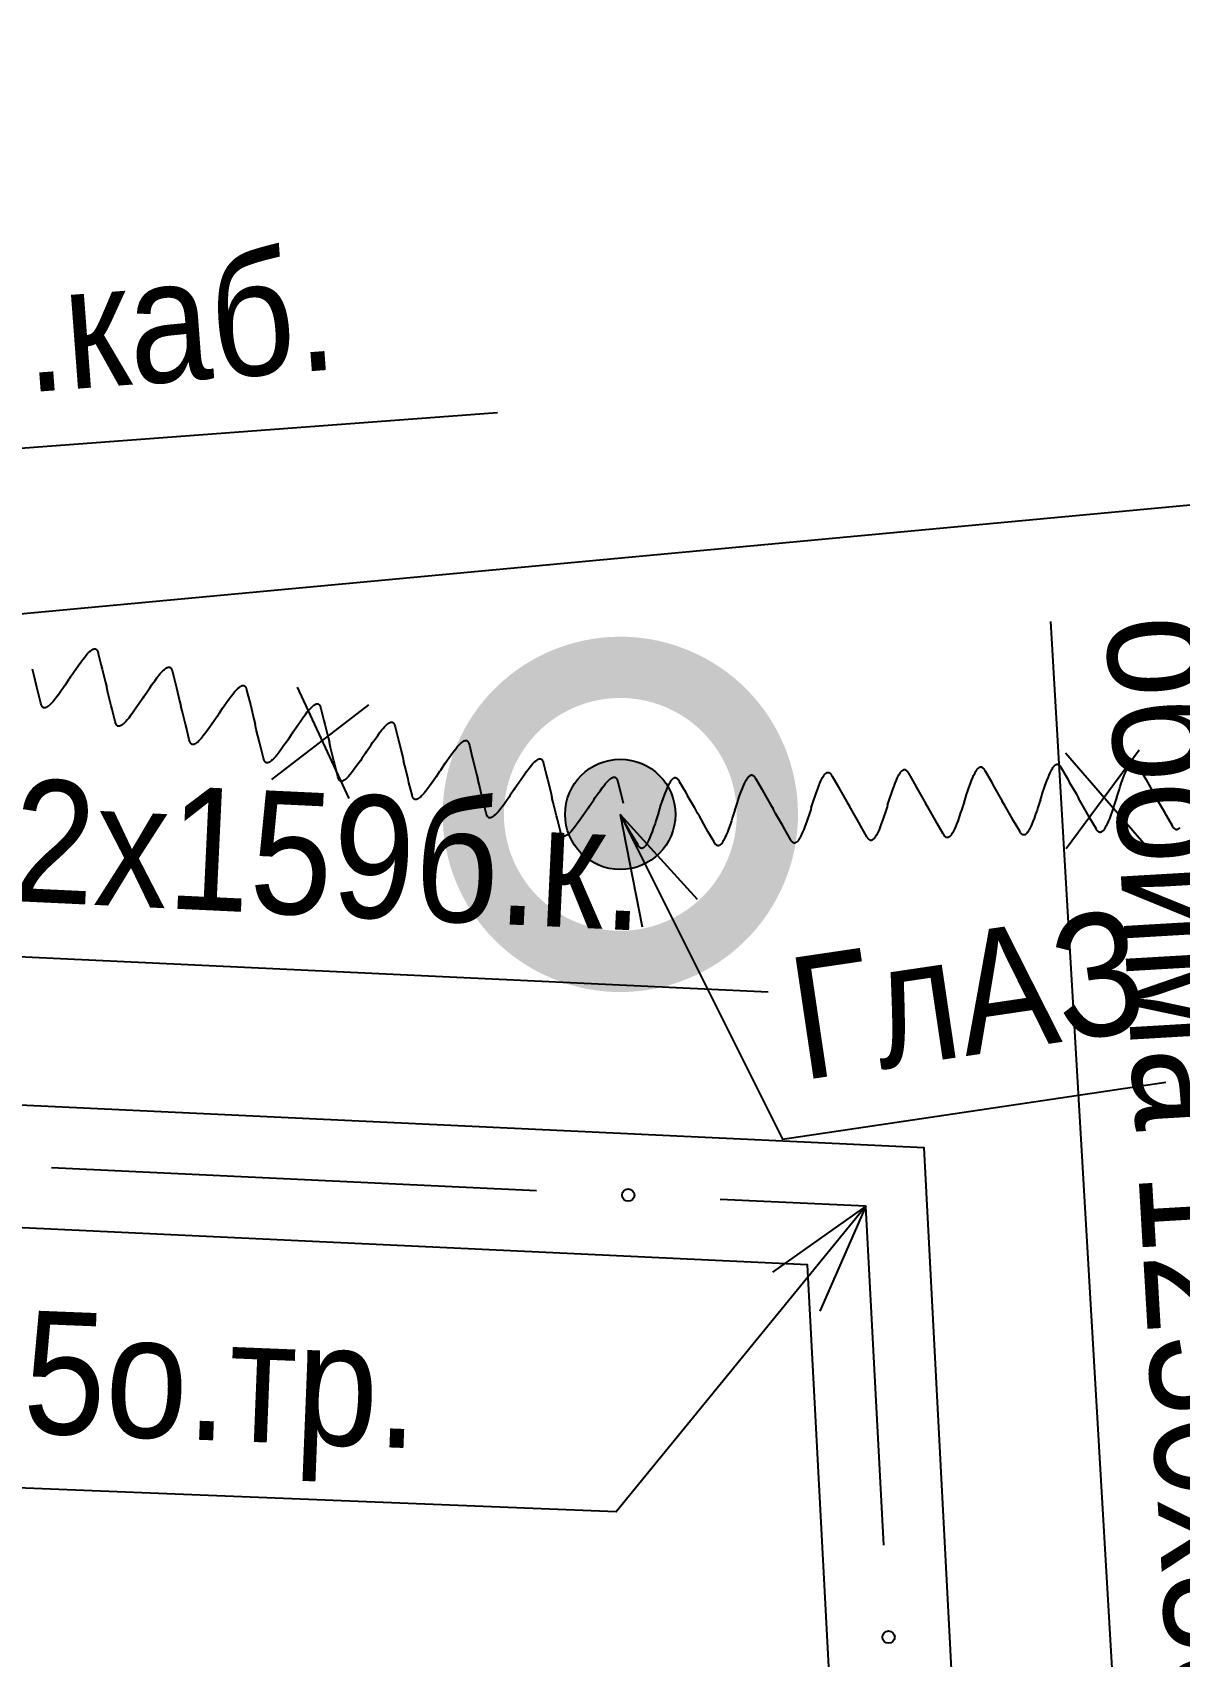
# Model space of a CAD drawing. Header units: metres. Extents: x -3947 to -3704, y 4976 to 6609.
# Drawn here: x -3869.92 to -3860.56, y 5861.76 to 5875.01 of the extents above; entities that cross this region are included whole.
import ezdxf
from ezdxf.enums import TextEntityAlignment as Align

# ---------------------------------------------------------------- set-up
doc = ezdxf.new("R2010")
doc.units = ezdxf.units.M
doc.header["$MEASUREMENT"] = 0
for name, color, linetype, lineweight in [('Кабель защиты', 7, 'Continuous', 25), ('Кабель электрический', 7, 'Continuous', 25), ('Теплосеть', 7, 'Continuous', 25)]:
    doc.layers.add(name, color=color, linetype=linetype, lineweight=lineweight)
doc.styles.add('Style-RUSSIAN_1251', font='RUSSIAN_1251.shx')

msp = doc.modelspace()

# ---------------------------------------------------------------- hatches: boundary and pattern name
at = {"layer": 'Кабель защиты', "linetype": 'Continuous'}
h = msp.add_hatch(color=256, dxfattribs=at)
edge = h.paths.add_edge_path()
edge.add_arc((-3865.123, 5868.632), 1.45, 337.5928, 697.5928)
edge = h.paths.add_edge_path(flags=16)
edge.add_arc((-3865.123, 5868.632), 0.95, 337.5928, 697.5928)
h = msp.add_hatch(color=256, dxfattribs=at)
edge = h.paths.add_edge_path()
edge.add_arc((-3865.123, 5868.632), 0.45, 0, 360)

# ---------------------------------------------------------------- linework, layer by layer
for p, q in [((-3867.761, 5869.669), (-3867.338, 5868.762)), ((-3867.178, 5869.527), (-3867.97, 5868.916)), ((-3861.488, 5869.134), (-3860.833, 5868.377)), ((-3860.889, 5869.157), (-3861.483, 5868.352)), ((-3865.123, 5868.632), (-3864.945, 5867.715)), ((-3865.123, 5868.632), (-3864.497, 5867.939))]:
    msp.add_line(p, q, dxfattribs=at)
at = {"layer": 'Кабель защиты', "linetype": 'Continuous', "flags": 128}
for points in [[(-3869.618, 5869.742), (-3869.61, 5869.755), (-3869.581, 5869.797), (-3869.568, 5869.816), (-3869.549, 5869.844), (-3869.526, 5869.875), (-3869.511, 5869.896), (-3869.495, 5869.916), (-3869.483, 5869.931), (-3869.471, 5869.945), (-3869.463, 5869.953), (-3869.455, 5869.96), (-3869.449, 5869.966), (-3869.446, 5869.968), (-3869.443, 5869.97), (-3869.438, 5869.974), (-3869.434, 5869.976), (-3869.431, 5869.978), (-3869.428, 5869.98), (-3869.425, 5869.981), (-3869.421, 5869.982), (-3869.419, 5869.983), (-3869.417, 5869.983), (-3869.416, 5869.983), (-3869.414, 5869.983), (-3869.413, 5869.983), (-3869.411, 5869.983), (-3869.409, 5869.983), (-3869.407, 5869.982), (-3869.406, 5869.982), (-3869.405, 5869.981), (-3869.404, 5869.981), (-3869.403, 5869.98), (-3869.402, 5869.98), (-3869.401, 5869.979), (-3869.4, 5869.978), (-3869.398, 5869.976), (-3869.397, 5869.975), (-3869.396, 5869.974), (-3869.395, 5869.973), (-3869.394, 5869.972), (-3869.394, 5869.97), (-3869.393, 5869.969), (-3869.391, 5869.966), (-3869.39, 5869.964), (-3869.389, 5869.961), (-3869.388, 5869.956), (-3869.386, 5869.952), (-3869.384, 5869.944), (-3869.36, 5869.848), (-3869.352, 5869.816), (-3869.326, 5869.709), (-3869.315, 5869.667)], [(-3869.012, 5869.593), (-3869.004, 5869.605), (-3868.975, 5869.648), (-3868.962, 5869.666), (-3868.943, 5869.695), (-3868.921, 5869.726), (-3868.905, 5869.747), (-3868.889, 5869.767), (-3868.878, 5869.781), (-3868.865, 5869.795), (-3868.857, 5869.804), (-3868.85, 5869.81), (-3868.843, 5869.816), (-3868.84, 5869.818), (-3868.837, 5869.821), (-3868.832, 5869.825), (-3868.828, 5869.827), (-3868.825, 5869.828), (-3868.822, 5869.83), (-3868.819, 5869.831), (-3868.816, 5869.832), (-3868.813, 5869.833), (-3868.812, 5869.833), (-3868.81, 5869.834), (-3868.808, 5869.834), (-3868.807, 5869.834), (-3868.805, 5869.833), (-3868.803, 5869.833), (-3868.801, 5869.833), (-3868.8, 5869.832), (-3868.799, 5869.832), (-3868.798, 5869.831), (-3868.797, 5869.831), (-3868.796, 5869.83), (-3868.795, 5869.829), (-3868.794, 5869.828), (-3868.792, 5869.827), (-3868.791, 5869.826), (-3868.79, 5869.825), (-3868.79, 5869.823), (-3868.789, 5869.822), (-3868.788, 5869.821), (-3868.787, 5869.819), (-3868.786, 5869.816), (-3868.785, 5869.814), (-3868.783, 5869.811), (-3868.782, 5869.807), (-3868.781, 5869.803), (-3868.779, 5869.795), (-3868.754, 5869.698), (-3868.746, 5869.666), (-3868.72, 5869.56), (-3868.71, 5869.518)], [(-3869.618, 5869.742), (-3869.627, 5869.73), (-3869.655, 5869.687), (-3869.668, 5869.668), (-3869.688, 5869.64), (-3869.71, 5869.609), (-3869.726, 5869.588), (-3869.741, 5869.568), (-3869.753, 5869.554), (-3869.766, 5869.54), (-3869.774, 5869.531), (-3869.781, 5869.524), (-3869.788, 5869.519), (-3869.791, 5869.516), (-3869.794, 5869.514), (-3869.799, 5869.51), (-3869.803, 5869.508), (-3869.805, 5869.506), (-3869.808, 5869.505), (-3869.811, 5869.504), (-3869.815, 5869.502), (-3869.818, 5869.502), (-3869.819, 5869.501), (-3869.821, 5869.501), (-3869.822, 5869.501), (-3869.824, 5869.501), (-3869.826, 5869.501), (-3869.828, 5869.502), (-3869.83, 5869.502), (-3869.83, 5869.502), (-3869.831, 5869.503), (-3869.832, 5869.503), (-3869.833, 5869.504), (-3869.835, 5869.505), (-3869.836, 5869.505), (-3869.837, 5869.507), (-3869.839, 5869.508), (-3869.84, 5869.509), (-3869.84, 5869.51), (-3869.841, 5869.511), (-3869.842, 5869.513), (-3869.843, 5869.514), (-3869.844, 5869.515), (-3869.845, 5869.518), (-3869.846, 5869.52), (-3869.848, 5869.524), (-3869.849, 5869.528), (-3869.85, 5869.532), (-3869.852, 5869.54), (-3869.877, 5869.637), (-3869.885, 5869.669), (-3869.911, 5869.775), (-3869.921, 5869.817)], [(-3869.012, 5869.593), (-3869.021, 5869.58), (-3869.05, 5869.538), (-3869.063, 5869.519), (-3869.082, 5869.49), (-3869.104, 5869.459), (-3869.12, 5869.438), (-3869.136, 5869.418), (-3869.147, 5869.404), (-3869.16, 5869.39), (-3869.168, 5869.382), (-3869.175, 5869.375), (-3869.182, 5869.369), (-3869.185, 5869.367), (-3869.188, 5869.364), (-3869.193, 5869.361), (-3869.197, 5869.358), (-3869.2, 5869.357), (-3869.203, 5869.355), (-3869.206, 5869.354), (-3869.209, 5869.353), (-3869.212, 5869.352), (-3869.213, 5869.352), (-3869.215, 5869.352), (-3869.217, 5869.352), (-3869.218, 5869.352), (-3869.22, 5869.352), (-3869.222, 5869.352), (-3869.224, 5869.353), (-3869.225, 5869.353), (-3869.226, 5869.353), (-3869.227, 5869.354), (-3869.228, 5869.354), (-3869.229, 5869.355), (-3869.23, 5869.356), (-3869.231, 5869.357), (-3869.233, 5869.358), (-3869.234, 5869.36), (-3869.235, 5869.361), (-3869.235, 5869.362), (-3869.236, 5869.363), (-3869.237, 5869.365), (-3869.238, 5869.366), (-3869.239, 5869.369), (-3869.24, 5869.371), (-3869.242, 5869.374), (-3869.243, 5869.378), (-3869.244, 5869.383), (-3869.246, 5869.39), (-3869.271, 5869.487), (-3869.279, 5869.519), (-3869.305, 5869.626), (-3869.315, 5869.667)], [(-3868.407, 5869.443), (-3868.398, 5869.456), (-3868.37, 5869.498), (-3868.357, 5869.517), (-3868.337, 5869.545), (-3868.315, 5869.576), (-3868.299, 5869.597), (-3868.284, 5869.617), (-3868.272, 5869.631), (-3868.259, 5869.646), (-3868.251, 5869.654), (-3868.244, 5869.661), (-3868.237, 5869.666), (-3868.234, 5869.669), (-3868.231, 5869.671), (-3868.226, 5869.675), (-3868.222, 5869.677), (-3868.22, 5869.679), (-3868.217, 5869.68), (-3868.214, 5869.682), (-3868.21, 5869.683), (-3868.207, 5869.683), (-3868.206, 5869.684), (-3868.204, 5869.684), (-3868.203, 5869.684), (-3868.201, 5869.684), (-3868.199, 5869.684), (-3868.197, 5869.684), (-3868.195, 5869.683), (-3868.195, 5869.683), (-3868.193, 5869.682), (-3868.193, 5869.682), (-3868.192, 5869.681), (-3868.19, 5869.681), (-3868.189, 5869.68), (-3868.188, 5869.679), (-3868.186, 5869.677), (-3868.185, 5869.676), (-3868.185, 5869.675), (-3868.184, 5869.674), (-3868.183, 5869.672), (-3868.182, 5869.671), (-3868.181, 5869.67), (-3868.18, 5869.667), (-3868.179, 5869.665), (-3868.177, 5869.661), (-3868.176, 5869.657), (-3868.175, 5869.653), (-3868.173, 5869.645), (-3868.148, 5869.549), (-3868.14, 5869.517), (-3868.114, 5869.41), (-3868.104, 5869.368)], [(-3868.407, 5869.443), (-3868.415, 5869.43), (-3868.444, 5869.388), (-3868.457, 5869.369), (-3868.476, 5869.341), (-3868.499, 5869.31), (-3868.514, 5869.289), (-3868.53, 5869.269), (-3868.542, 5869.255), (-3868.554, 5869.24), (-3868.562, 5869.232), (-3868.57, 5869.225), (-3868.576, 5869.219), (-3868.579, 5869.217), (-3868.582, 5869.215), (-3868.587, 5869.211), (-3868.591, 5869.209), (-3868.594, 5869.207), (-3868.597, 5869.206), (-3868.6, 5869.204), (-3868.604, 5869.203), (-3868.606, 5869.203), (-3868.608, 5869.202), (-3868.609, 5869.202), (-3868.611, 5869.202), (-3868.612, 5869.202), (-3868.614, 5869.202), (-3868.616, 5869.202), (-3868.618, 5869.203), (-3868.619, 5869.203), (-3868.62, 5869.204), (-3868.621, 5869.204), (-3868.622, 5869.205), (-3868.623, 5869.205), (-3868.624, 5869.206), (-3868.625, 5869.207), (-3868.627, 5869.209), (-3868.628, 5869.21), (-3868.629, 5869.211), (-3868.63, 5869.212), (-3868.631, 5869.214), (-3868.631, 5869.215), (-3868.632, 5869.216), (-3868.634, 5869.219), (-3868.635, 5869.221), (-3868.636, 5869.224), (-3868.637, 5869.229), (-3868.639, 5869.233), (-3868.641, 5869.241), (-3868.665, 5869.337), (-3868.673, 5869.369), (-3868.699, 5869.476), (-3868.71, 5869.518)], [(-3867.801, 5869.293), (-3867.792, 5869.306), (-3867.764, 5869.348), (-3867.751, 5869.367), (-3867.731, 5869.396), (-3867.709, 5869.427), (-3867.693, 5869.448), (-3867.678, 5869.468), (-3867.666, 5869.482), (-3867.653, 5869.496), (-3867.645, 5869.504), (-3867.638, 5869.511), (-3867.631, 5869.517), (-3867.629, 5869.519), (-3867.626, 5869.522), (-3867.62, 5869.525), (-3867.617, 5869.528), (-3867.614, 5869.529), (-3867.611, 5869.531), (-3867.608, 5869.532), (-3867.604, 5869.533), (-3867.602, 5869.534), (-3867.6, 5869.534), (-3867.598, 5869.534), (-3867.597, 5869.534), (-3867.595, 5869.534), (-3867.593, 5869.534), (-3867.591, 5869.534), (-3867.59, 5869.533), (-3867.589, 5869.533), (-3867.588, 5869.533), (-3867.587, 5869.532), (-3867.586, 5869.532), (-3867.585, 5869.531), (-3867.583, 5869.53), (-3867.582, 5869.529), (-3867.581, 5869.527), (-3867.58, 5869.526), (-3867.579, 5869.525), (-3867.578, 5869.524), (-3867.577, 5869.523), (-3867.576, 5869.521), (-3867.575, 5869.52), (-3867.574, 5869.517), (-3867.573, 5869.515), (-3867.572, 5869.512), (-3867.57, 5869.508), (-3867.569, 5869.503), (-3867.567, 5869.495), (-3867.542, 5869.399), (-3867.535, 5869.367), (-3867.508, 5869.26), (-3867.498, 5869.219)], [(-3867.801, 5869.293), (-3867.809, 5869.281), (-3867.838, 5869.238), (-3867.851, 5869.219), (-3867.871, 5869.191), (-3867.893, 5869.16), (-3867.908, 5869.139), (-3867.924, 5869.119), (-3867.936, 5869.105), (-3867.949, 5869.091), (-3867.957, 5869.082), (-3867.964, 5869.076), (-3867.97, 5869.07), (-3867.973, 5869.068), (-3867.976, 5869.065), (-3867.982, 5869.061), (-3867.985, 5869.059), (-3867.988, 5869.058), (-3867.991, 5869.056), (-3867.994, 5869.055), (-3867.998, 5869.054), (-3868, 5869.053), (-3868.002, 5869.053), (-3868.003, 5869.052), (-3868.005, 5869.052), (-3868.006, 5869.052), (-3868.009, 5869.053), (-3868.01, 5869.053), (-3868.012, 5869.053), (-3868.013, 5869.054), (-3868.014, 5869.054), (-3868.015, 5869.055), (-3868.016, 5869.055), (-3868.017, 5869.056), (-3868.018, 5869.057), (-3868.02, 5869.058), (-3868.021, 5869.059), (-3868.022, 5869.06), (-3868.023, 5869.061), (-3868.024, 5869.063), (-3868.025, 5869.064), (-3868.026, 5869.065), (-3868.026, 5869.067), (-3868.028, 5869.07), (-3868.029, 5869.072), (-3868.03, 5869.075), (-3868.032, 5869.079), (-3868.033, 5869.083), (-3868.035, 5869.091), (-3868.059, 5869.188), (-3868.067, 5869.22), (-3868.094, 5869.326), (-3868.104, 5869.368)], [(-3867.195, 5869.144), (-3867.187, 5869.156), (-3867.158, 5869.199), (-3867.145, 5869.218), (-3867.125, 5869.246), (-3867.103, 5869.277), (-3867.088, 5869.298), (-3867.072, 5869.318), (-3867.06, 5869.332), (-3867.047, 5869.346), (-3867.039, 5869.355), (-3867.032, 5869.362), (-3867.026, 5869.367), (-3867.023, 5869.37), (-3867.02, 5869.372), (-3867.014, 5869.376), (-3867.011, 5869.378), (-3867.008, 5869.38), (-3867.005, 5869.381), (-3867.002, 5869.382), (-3866.998, 5869.384), (-3866.996, 5869.384), (-3866.994, 5869.385), (-3866.993, 5869.385), (-3866.991, 5869.385), (-3866.99, 5869.385), (-3866.987, 5869.385), (-3866.986, 5869.384), (-3866.984, 5869.384), (-3866.983, 5869.384), (-3866.982, 5869.383), (-3866.981, 5869.383), (-3866.98, 5869.382), (-3866.979, 5869.381), (-3866.978, 5869.38), (-3866.976, 5869.379), (-3866.975, 5869.378), (-3866.974, 5869.377), (-3866.973, 5869.376), (-3866.972, 5869.375), (-3866.971, 5869.373), (-3866.97, 5869.372), (-3866.97, 5869.371), (-3866.968, 5869.368), (-3866.967, 5869.366), (-3866.966, 5869.362), (-3866.964, 5869.358), (-3866.963, 5869.354), (-3866.961, 5869.346), (-3866.937, 5869.249), (-3866.929, 5869.217), (-3866.902, 5869.111), (-3866.892, 5869.069)], [(-3867.195, 5869.144), (-3867.204, 5869.131), (-3867.232, 5869.089), (-3867.245, 5869.07), (-3867.265, 5869.042), (-3867.287, 5869.011), (-3867.303, 5868.99), (-3867.318, 5868.97), (-3867.33, 5868.955), (-3867.343, 5868.941), (-3867.351, 5868.933), (-3867.358, 5868.926), (-3867.365, 5868.92), (-3867.367, 5868.918), (-3867.37, 5868.916), (-3867.376, 5868.912), (-3867.379, 5868.91), (-3867.382, 5868.908), (-3867.385, 5868.906), (-3867.388, 5868.905), (-3867.392, 5868.904), (-3867.394, 5868.903), (-3867.396, 5868.903), (-3867.398, 5868.903), (-3867.399, 5868.903), (-3867.401, 5868.903), (-3867.403, 5868.903), (-3867.405, 5868.903), (-3867.406, 5868.904), (-3867.407, 5868.904), (-3867.408, 5868.904), (-3867.409, 5868.905), (-3867.41, 5868.906), (-3867.411, 5868.906), (-3867.413, 5868.907), (-3867.414, 5868.908), (-3867.415, 5868.91), (-3867.416, 5868.911), (-3867.417, 5868.912), (-3867.418, 5868.913), (-3867.419, 5868.914), (-3867.42, 5868.916), (-3867.421, 5868.917), (-3867.422, 5868.92), (-3867.423, 5868.922), (-3867.424, 5868.925), (-3867.426, 5868.93), (-3867.427, 5868.934), (-3867.429, 5868.942), (-3867.454, 5869.038), (-3867.461, 5869.07), (-3867.488, 5869.177), (-3867.498, 5869.219)], [(-3866.589, 5868.994), (-3866.581, 5869.007), (-3866.552, 5869.049), (-3866.539, 5869.068), (-3866.52, 5869.096), (-3866.497, 5869.127), (-3866.482, 5869.148), (-3866.466, 5869.168), (-3866.454, 5869.183), (-3866.442, 5869.197), (-3866.434, 5869.205), (-3866.426, 5869.212), (-3866.42, 5869.218), (-3866.417, 5869.22), (-3866.414, 5869.222), (-3866.409, 5869.226), (-3866.405, 5869.228), (-3866.402, 5869.23), (-3866.399, 5869.232), (-3866.396, 5869.233), (-3866.392, 5869.234), (-3866.39, 5869.235), (-3866.388, 5869.235), (-3866.387, 5869.235), (-3866.385, 5869.235), (-3866.384, 5869.235), (-3866.382, 5869.235), (-3866.38, 5869.235), (-3866.378, 5869.234), (-3866.377, 5869.234), (-3866.376, 5869.234), (-3866.375, 5869.233), (-3866.374, 5869.232), (-3866.373, 5869.232), (-3866.372, 5869.231), (-3866.371, 5869.23), (-3866.369, 5869.228), (-3866.368, 5869.227), (-3866.367, 5869.226), (-3866.366, 5869.225), (-3866.365, 5869.224), (-3866.365, 5869.222), (-3866.364, 5869.221), (-3866.362, 5869.218), (-3866.361, 5869.216), (-3866.36, 5869.213), (-3866.359, 5869.208), (-3866.357, 5869.204), (-3866.355, 5869.196), (-3866.331, 5869.1), (-3866.323, 5869.068), (-3866.297, 5868.961), (-3866.286, 5868.919)], [(-3866.589, 5868.994), (-3866.598, 5868.982), (-3866.626, 5868.939), (-3866.639, 5868.92), (-3866.659, 5868.892), (-3866.681, 5868.861), (-3866.697, 5868.84), (-3866.712, 5868.82), (-3866.724, 5868.806), (-3866.737, 5868.792), (-3866.745, 5868.783), (-3866.752, 5868.776), (-3866.759, 5868.771), (-3866.762, 5868.768), (-3866.765, 5868.766), (-3866.77, 5868.762), (-3866.774, 5868.76), (-3866.776, 5868.758), (-3866.779, 5868.757), (-3866.782, 5868.756), (-3866.786, 5868.754), (-3866.789, 5868.754), (-3866.79, 5868.753), (-3866.792, 5868.753), (-3866.793, 5868.753), (-3866.795, 5868.753), (-3866.797, 5868.753), (-3866.799, 5868.754), (-3866.801, 5868.754), (-3866.801, 5868.754), (-3866.802, 5868.755), (-3866.803, 5868.755), (-3866.804, 5868.756), (-3866.805, 5868.757), (-3866.807, 5868.758), (-3866.808, 5868.759), (-3866.81, 5868.76), (-3866.811, 5868.761), (-3866.811, 5868.762), (-3866.812, 5868.763), (-3866.813, 5868.765), (-3866.814, 5868.766), (-3866.815, 5868.767), (-3866.816, 5868.77), (-3866.817, 5868.772), (-3866.818, 5868.776), (-3866.82, 5868.78), (-3866.821, 5868.784), (-3866.823, 5868.792), (-3866.848, 5868.889), (-3866.856, 5868.921), (-3866.882, 5869.027), (-3866.892, 5869.069)], [(-3865.983, 5868.845), (-3865.975, 5868.857), (-3865.946, 5868.9), (-3865.933, 5868.919), (-3865.914, 5868.947), (-3865.892, 5868.978), (-3865.876, 5868.999), (-3865.86, 5869.019), (-3865.848, 5869.033), (-3865.836, 5869.047), (-3865.828, 5869.056), (-3865.821, 5869.062), (-3865.814, 5869.068), (-3865.811, 5869.07), (-3865.808, 5869.073), (-3865.803, 5869.077), (-3865.799, 5869.079), (-3865.796, 5869.08), (-3865.793, 5869.082), (-3865.79, 5869.083), (-3865.787, 5869.084), (-3865.784, 5869.085), (-3865.783, 5869.085), (-3865.781, 5869.086), (-3865.779, 5869.086), (-3865.778, 5869.086), (-3865.776, 5869.085), (-3865.774, 5869.085), (-3865.772, 5869.085), (-3865.771, 5869.084), (-3865.77, 5869.084), (-3865.769, 5869.083), (-3865.768, 5869.083), (-3865.767, 5869.082), (-3865.766, 5869.081), (-3865.765, 5869.08), (-3865.763, 5869.079), (-3865.762, 5869.078), (-3865.761, 5869.077), (-3865.761, 5869.075), (-3865.76, 5869.074), (-3865.759, 5869.073), (-3865.758, 5869.071), (-3865.757, 5869.068), (-3865.756, 5869.066), (-3865.754, 5869.063), (-3865.753, 5869.059), (-3865.752, 5869.055), (-3865.75, 5869.047), (-3865.725, 5868.95), (-3865.717, 5868.918), (-3865.691, 5868.812), (-3865.681, 5868.77)], [(-3861.693, 5868.752), (-3861.689, 5868.767), (-3861.673, 5868.815), (-3861.666, 5868.837), (-3861.654, 5868.87), (-3861.641, 5868.906), (-3861.632, 5868.93), (-3861.623, 5868.953), (-3861.615, 5868.97), (-3861.607, 5868.987), (-3861.601, 5868.998), (-3861.596, 5869.006), (-3861.592, 5869.014), (-3861.59, 5869.017), (-3861.587, 5869.02), (-3861.583, 5869.025), (-3861.58, 5869.028), (-3861.578, 5869.03), (-3861.576, 5869.033), (-3861.573, 5869.035), (-3861.57, 5869.037), (-3861.568, 5869.038), (-3861.566, 5869.039), (-3861.565, 5869.039), (-3861.563, 5869.04), (-3861.562, 5869.04), (-3861.56, 5869.041), (-3861.558, 5869.041), (-3861.556, 5869.041), (-3861.555, 5869.041), (-3861.554, 5869.041), (-3861.553, 5869.041), (-3861.552, 5869.04), (-3861.55, 5869.04), (-3861.549, 5869.039), (-3861.548, 5869.039), (-3861.546, 5869.038), (-3861.544, 5869.037), (-3861.543, 5869.036), (-3861.542, 5869.035), (-3861.541, 5869.034), (-3861.54, 5869.033), (-3861.539, 5869.032), (-3861.536, 5869.03), (-3861.535, 5869.028), (-3861.533, 5869.025), (-3861.53, 5869.021), (-3861.528, 5869.018), (-3861.524, 5869.011), (-3861.474, 5868.925), (-3861.458, 5868.896), (-3861.403, 5868.801), (-3861.382, 5868.763)], [(-3861.07, 5868.774), (-3861.065, 5868.789), (-3861.049, 5868.837), (-3861.042, 5868.859), (-3861.031, 5868.892), (-3861.018, 5868.927), (-3861.009, 5868.952), (-3860.999, 5868.975), (-3860.992, 5868.992), (-3860.983, 5869.009), (-3860.978, 5869.02), (-3860.973, 5869.028), (-3860.968, 5869.035), (-3860.966, 5869.039), (-3860.964, 5869.042), (-3860.96, 5869.047), (-3860.957, 5869.05), (-3860.954, 5869.052), (-3860.952, 5869.054), (-3860.949, 5869.057), (-3860.946, 5869.059), (-3860.944, 5869.06), (-3860.943, 5869.061), (-3860.941, 5869.061), (-3860.939, 5869.062), (-3860.938, 5869.062), (-3860.936, 5869.063), (-3860.934, 5869.063), (-3860.932, 5869.063), (-3860.931, 5869.063), (-3860.93, 5869.063), (-3860.929, 5869.062), (-3860.928, 5869.062), (-3860.927, 5869.062), (-3860.925, 5869.061), (-3860.924, 5869.061), (-3860.922, 5869.06), (-3860.921, 5869.059), (-3860.92, 5869.058), (-3860.919, 5869.057), (-3860.917, 5869.056), (-3860.916, 5869.055), (-3860.915, 5869.054), (-3860.913, 5869.052), (-3860.911, 5869.05), (-3860.909, 5869.047), (-3860.907, 5869.043), (-3860.904, 5869.04), (-3860.9, 5869.032), (-3860.85, 5868.946), (-3860.834, 5868.918), (-3860.779, 5868.822), (-3860.758, 5868.785)], [(-3865.983, 5868.845), (-3865.992, 5868.832), (-3866.021, 5868.79), (-3866.034, 5868.771), (-3866.053, 5868.742), (-3866.075, 5868.711), (-3866.091, 5868.69), (-3866.107, 5868.67), (-3866.118, 5868.656), (-3866.131, 5868.642), (-3866.139, 5868.634), (-3866.146, 5868.627), (-3866.153, 5868.621), (-3866.156, 5868.619), (-3866.159, 5868.616), (-3866.164, 5868.613), (-3866.168, 5868.61), (-3866.171, 5868.609), (-3866.174, 5868.607), (-3866.177, 5868.606), (-3866.18, 5868.605), (-3866.183, 5868.604), (-3866.184, 5868.604), (-3866.186, 5868.604), (-3866.188, 5868.604), (-3866.189, 5868.604), (-3866.191, 5868.604), (-3866.193, 5868.604), (-3866.195, 5868.605), (-3866.196, 5868.605), (-3866.197, 5868.605), (-3866.198, 5868.606), (-3866.199, 5868.606), (-3866.2, 5868.607), (-3866.201, 5868.608), (-3866.202, 5868.609), (-3866.204, 5868.611), (-3866.205, 5868.612), (-3866.206, 5868.613), (-3866.206, 5868.614), (-3866.207, 5868.615), (-3866.208, 5868.617), (-3866.209, 5868.618), (-3866.21, 5868.621), (-3866.211, 5868.623), (-3866.213, 5868.626), (-3866.214, 5868.63), (-3866.215, 5868.635), (-3866.217, 5868.643), (-3866.242, 5868.739), (-3866.25, 5868.771), (-3866.276, 5868.878), (-3866.286, 5868.919)], [(-3865.378, 5868.695), (-3865.369, 5868.708), (-3865.34, 5868.75), (-3865.328, 5868.769), (-3865.308, 5868.797), (-3865.286, 5868.828), (-3865.27, 5868.849), (-3865.255, 5868.869), (-3865.243, 5868.883), (-3865.23, 5868.898), (-3865.222, 5868.906), (-3865.215, 5868.913), (-3865.208, 5868.919), (-3865.205, 5868.921), (-3865.202, 5868.923), (-3865.197, 5868.927), (-3865.193, 5868.929), (-3865.191, 5868.931), (-3865.188, 5868.932), (-3865.185, 5868.934), (-3865.181, 5868.935), (-3865.178, 5868.935), (-3865.177, 5868.936), (-3865.175, 5868.936), (-3865.173, 5868.936), (-3865.172, 5868.936), (-3865.17, 5868.936), (-3865.168, 5868.936), (-3865.166, 5868.935), (-3865.166, 5868.935), (-3865.164, 5868.934), (-3865.164, 5868.934), (-3865.163, 5868.933), (-3865.161, 5868.933), (-3865.16, 5868.932), (-3865.159, 5868.931), (-3865.157, 5868.929), (-3865.156, 5868.928), (-3865.156, 5868.927), (-3865.155, 5868.926), (-3865.154, 5868.924), (-3865.153, 5868.923), (-3865.152, 5868.922), (-3865.151, 5868.919), (-3865.15, 5868.917), (-3865.148, 5868.914), (-3865.147, 5868.909), (-3865.146, 5868.905), (-3865.144, 5868.897), (-3865.119, 5868.801), (-3865.111, 5868.769), (-3865.1, 5868.724)], [(-3864.812, 5868.643), (-3864.807, 5868.657), (-3864.791, 5868.706), (-3864.784, 5868.728), (-3864.772, 5868.76), (-3864.76, 5868.796), (-3864.75, 5868.821), (-3864.741, 5868.844), (-3864.733, 5868.861), (-3864.725, 5868.878), (-3864.719, 5868.889), (-3864.714, 5868.897), (-3864.71, 5868.904), (-3864.708, 5868.907), (-3864.705, 5868.91), (-3864.701, 5868.916), (-3864.698, 5868.919), (-3864.696, 5868.921), (-3864.694, 5868.923), (-3864.691, 5868.925), (-3864.688, 5868.928), (-3864.686, 5868.929), (-3864.684, 5868.93), (-3864.683, 5868.93), (-3864.681, 5868.931), (-3864.68, 5868.931), (-3864.678, 5868.932), (-3864.676, 5868.932), (-3864.674, 5868.932), (-3864.673, 5868.932), (-3864.672, 5868.932), (-3864.671, 5868.931), (-3864.67, 5868.931), (-3864.669, 5868.931), (-3864.667, 5868.93), (-3864.666, 5868.929), (-3864.664, 5868.928), (-3864.662, 5868.928), (-3864.661, 5868.927), (-3864.66, 5868.926), (-3864.659, 5868.925), (-3864.658, 5868.924), (-3864.657, 5868.923), (-3864.655, 5868.92), (-3864.653, 5868.919), (-3864.651, 5868.916), (-3864.648, 5868.912), (-3864.646, 5868.908), (-3864.642, 5868.901), (-3864.592, 5868.815), (-3864.576, 5868.787), (-3864.521, 5868.691), (-3864.5, 5868.654)], [(-3864.188, 5868.665), (-3864.183, 5868.679), (-3864.167, 5868.728), (-3864.16, 5868.75), (-3864.149, 5868.782), (-3864.136, 5868.818), (-3864.127, 5868.843), (-3864.117, 5868.866), (-3864.11, 5868.883), (-3864.101, 5868.9), (-3864.096, 5868.91), (-3864.091, 5868.919), (-3864.086, 5868.926), (-3864.084, 5868.929), (-3864.082, 5868.932), (-3864.078, 5868.937), (-3864.075, 5868.941), (-3864.073, 5868.943), (-3864.07, 5868.945), (-3864.067, 5868.947), (-3864.064, 5868.949), (-3864.062, 5868.951), (-3864.061, 5868.951), (-3864.059, 5868.952), (-3864.057, 5868.953), (-3864.056, 5868.953), (-3864.054, 5868.953), (-3864.052, 5868.954), (-3864.05, 5868.954), (-3864.05, 5868.954), (-3864.048, 5868.953), (-3864.047, 5868.953), (-3864.046, 5868.953), (-3864.045, 5868.953), (-3864.044, 5868.952), (-3864.042, 5868.951), (-3864.04, 5868.95), (-3864.039, 5868.949), (-3864.038, 5868.949), (-3864.037, 5868.948), (-3864.035, 5868.947), (-3864.034, 5868.946), (-3864.033, 5868.945), (-3864.031, 5868.942), (-3864.029, 5868.941), (-3864.027, 5868.938), (-3864.025, 5868.934), (-3864.022, 5868.93), (-3864.018, 5868.923), (-3863.968, 5868.837), (-3863.952, 5868.808), (-3863.897, 5868.713), (-3863.876, 5868.676)], [(-3863.564, 5868.687), (-3863.56, 5868.701), (-3863.544, 5868.75), (-3863.536, 5868.772), (-3863.525, 5868.804), (-3863.512, 5868.84), (-3863.503, 5868.864), (-3863.494, 5868.888), (-3863.486, 5868.905), (-3863.478, 5868.922), (-3863.472, 5868.932), (-3863.467, 5868.941), (-3863.462, 5868.948), (-3863.46, 5868.951), (-3863.458, 5868.954), (-3863.454, 5868.959), (-3863.451, 5868.962), (-3863.449, 5868.965), (-3863.446, 5868.967), (-3863.444, 5868.969), (-3863.441, 5868.971), (-3863.438, 5868.973), (-3863.437, 5868.973), (-3863.435, 5868.974), (-3863.434, 5868.974), (-3863.433, 5868.975), (-3863.431, 5868.975), (-3863.429, 5868.975), (-3863.427, 5868.975), (-3863.426, 5868.975), (-3863.425, 5868.975), (-3863.424, 5868.975), (-3863.423, 5868.975), (-3863.421, 5868.974), (-3863.42, 5868.974), (-3863.418, 5868.973), (-3863.416, 5868.972), (-3863.415, 5868.971), (-3863.414, 5868.971), (-3863.413, 5868.97), (-3863.412, 5868.969), (-3863.411, 5868.968), (-3863.41, 5868.967), (-3863.407, 5868.964), (-3863.406, 5868.962), (-3863.404, 5868.96), (-3863.401, 5868.956), (-3863.399, 5868.952), (-3863.395, 5868.945), (-3863.345, 5868.859), (-3863.328, 5868.83), (-3863.274, 5868.735), (-3863.253, 5868.698)], [(-3862.941, 5868.709), (-3862.936, 5868.723), (-3862.92, 5868.772), (-3862.913, 5868.793), (-3862.902, 5868.826), (-3862.889, 5868.862), (-3862.879, 5868.886), (-3862.87, 5868.91), (-3862.862, 5868.927), (-3862.854, 5868.944), (-3862.849, 5868.954), (-3862.844, 5868.963), (-3862.839, 5868.97), (-3862.837, 5868.973), (-3862.835, 5868.976), (-3862.83, 5868.981), (-3862.828, 5868.984), (-3862.825, 5868.987), (-3862.823, 5868.989), (-3862.82, 5868.991), (-3862.817, 5868.993), (-3862.815, 5868.994), (-3862.813, 5868.995), (-3862.812, 5868.996), (-3862.81, 5868.996), (-3862.809, 5868.997), (-3862.807, 5868.997), (-3862.805, 5868.997), (-3862.803, 5868.997), (-3862.802, 5868.997), (-3862.801, 5868.997), (-3862.8, 5868.997), (-3862.799, 5868.997), (-3862.798, 5868.996), (-3862.796, 5868.996), (-3862.795, 5868.995), (-3862.793, 5868.994), (-3862.792, 5868.993), (-3862.791, 5868.993), (-3862.789, 5868.992), (-3862.788, 5868.99), (-3862.787, 5868.989), (-3862.786, 5868.988), (-3862.784, 5868.986), (-3862.782, 5868.984), (-3862.78, 5868.981), (-3862.777, 5868.978), (-3862.775, 5868.974), (-3862.771, 5868.967), (-3862.721, 5868.881), (-3862.705, 5868.852), (-3862.65, 5868.757), (-3862.629, 5868.719)], [(-3862.317, 5868.73), (-3862.312, 5868.745), (-3862.296, 5868.794), (-3862.289, 5868.815), (-3862.278, 5868.848), (-3862.265, 5868.884), (-3862.256, 5868.908), (-3862.246, 5868.932), (-3862.239, 5868.949), (-3862.23, 5868.966), (-3862.225, 5868.976), (-3862.22, 5868.984), (-3862.215, 5868.992), (-3862.213, 5868.995), (-3862.211, 5868.998), (-3862.207, 5869.003), (-3862.204, 5869.006), (-3862.202, 5869.008), (-3862.199, 5869.011), (-3862.197, 5869.013), (-3862.193, 5869.015), (-3862.191, 5869.016), (-3862.19, 5869.017), (-3862.188, 5869.018), (-3862.187, 5869.018), (-3862.185, 5869.019), (-3862.183, 5869.019), (-3862.181, 5869.019), (-3862.179, 5869.019), (-3862.179, 5869.019), (-3862.177, 5869.019), (-3862.176, 5869.019), (-3862.175, 5869.018), (-3862.174, 5869.018), (-3862.173, 5869.018), (-3862.171, 5869.017), (-3862.169, 5869.016), (-3862.168, 5869.015), (-3862.167, 5869.014), (-3862.166, 5869.013), (-3862.164, 5869.012), (-3862.163, 5869.011), (-3862.162, 5869.01), (-3862.16, 5869.008), (-3862.159, 5869.006), (-3862.156, 5869.003), (-3862.154, 5868.999), (-3862.152, 5868.996), (-3862.147, 5868.989), (-3862.097, 5868.903), (-3862.081, 5868.874), (-3862.027, 5868.779), (-3862.005, 5868.741)], [(-3865.378, 5868.695), (-3865.386, 5868.682), (-3865.415, 5868.64), (-3865.428, 5868.621), (-3865.447, 5868.593), (-3865.47, 5868.562), (-3865.485, 5868.541), (-3865.501, 5868.521), (-3865.513, 5868.507), (-3865.525, 5868.492), (-3865.533, 5868.484), (-3865.541, 5868.477), (-3865.547, 5868.471), (-3865.55, 5868.469), (-3865.553, 5868.467), (-3865.558, 5868.463), (-3865.562, 5868.461), (-3865.565, 5868.459), (-3865.568, 5868.458), (-3865.571, 5868.456), (-3865.575, 5868.455), (-3865.577, 5868.455), (-3865.579, 5868.454), (-3865.58, 5868.454), (-3865.582, 5868.454), (-3865.583, 5868.454), (-3865.585, 5868.454), (-3865.587, 5868.454), (-3865.589, 5868.455), (-3865.59, 5868.455), (-3865.591, 5868.456), (-3865.592, 5868.456), (-3865.593, 5868.457), (-3865.594, 5868.457), (-3865.595, 5868.458), (-3865.596, 5868.459), (-3865.598, 5868.461), (-3865.599, 5868.462), (-3865.6, 5868.463), (-3865.601, 5868.464), (-3865.602, 5868.466), (-3865.602, 5868.467), (-3865.603, 5868.468), (-3865.605, 5868.471), (-3865.606, 5868.473), (-3865.607, 5868.477), (-3865.608, 5868.481), (-3865.61, 5868.485), (-3865.612, 5868.493), (-3865.636, 5868.589), (-3865.644, 5868.621), (-3865.67, 5868.728), (-3865.681, 5868.77)], [(-3861.07, 5868.774), (-3861.075, 5868.76), (-3861.091, 5868.711), (-3861.098, 5868.689), (-3861.109, 5868.657), (-3861.122, 5868.621), (-3861.131, 5868.596), (-3861.141, 5868.573), (-3861.148, 5868.556), (-3861.157, 5868.539), (-3861.162, 5868.529), (-3861.167, 5868.52), (-3861.172, 5868.513), (-3861.174, 5868.51), (-3861.176, 5868.507), (-3861.18, 5868.502), (-3861.183, 5868.498), (-3861.185, 5868.496), (-3861.188, 5868.494), (-3861.19, 5868.492), (-3861.194, 5868.49), (-3861.196, 5868.488), (-3861.197, 5868.488), (-3861.199, 5868.487), (-3861.2, 5868.486), (-3861.202, 5868.486), (-3861.204, 5868.486), (-3861.205, 5868.485), (-3861.207, 5868.485), (-3861.208, 5868.485), (-3861.209, 5868.486), (-3861.21, 5868.486), (-3861.212, 5868.486), (-3861.213, 5868.486), (-3861.214, 5868.487), (-3861.216, 5868.488), (-3861.218, 5868.489), (-3861.219, 5868.489), (-3861.22, 5868.49), (-3861.221, 5868.491), (-3861.223, 5868.492), (-3861.224, 5868.493), (-3861.225, 5868.494), (-3861.227, 5868.497), (-3861.228, 5868.498), (-3861.231, 5868.501), (-3861.233, 5868.505), (-3861.235, 5868.509), (-3861.24, 5868.516), (-3861.29, 5868.602), (-3861.306, 5868.631), (-3861.36, 5868.726), (-3861.382, 5868.763)], [(-3860.557, 5868.523), (-3860.559, 5868.52), (-3860.562, 5868.518), (-3860.564, 5868.516), (-3860.567, 5868.514), (-3860.57, 5868.511), (-3860.572, 5868.51), (-3860.574, 5868.509), (-3860.575, 5868.509), (-3860.577, 5868.508), (-3860.578, 5868.508), (-3860.58, 5868.507), (-3860.582, 5868.507), (-3860.584, 5868.507), (-3860.585, 5868.507), (-3860.586, 5868.507), (-3860.587, 5868.508), (-3860.588, 5868.508), (-3860.589, 5868.508), (-3860.591, 5868.509), (-3860.592, 5868.509), (-3860.594, 5868.511), (-3860.595, 5868.511), (-3860.596, 5868.512), (-3860.598, 5868.513), (-3860.599, 5868.514), (-3860.6, 5868.515), (-3860.601, 5868.516), (-3860.603, 5868.519), (-3860.605, 5868.52), (-3860.607, 5868.523), (-3860.61, 5868.527), (-3860.612, 5868.531), (-3860.616, 5868.538), (-3860.666, 5868.624), (-3860.682, 5868.652), (-3860.737, 5868.748), (-3860.758, 5868.785)], [(-3864.812, 5868.643), (-3864.816, 5868.629), (-3864.832, 5868.58), (-3864.839, 5868.558), (-3864.851, 5868.526), (-3864.864, 5868.49), (-3864.873, 5868.465), (-3864.882, 5868.442), (-3864.89, 5868.425), (-3864.898, 5868.408), (-3864.904, 5868.398), (-3864.909, 5868.389), (-3864.913, 5868.382), (-3864.915, 5868.379), (-3864.918, 5868.376), (-3864.922, 5868.37), (-3864.925, 5868.367), (-3864.927, 5868.365), (-3864.93, 5868.363), (-3864.932, 5868.361), (-3864.935, 5868.358), (-3864.937, 5868.357), (-3864.939, 5868.356), (-3864.94, 5868.356), (-3864.942, 5868.355), (-3864.943, 5868.355), (-3864.945, 5868.355), (-3864.947, 5868.354), (-3864.949, 5868.354), (-3864.95, 5868.354), (-3864.951, 5868.355), (-3864.952, 5868.355), (-3864.953, 5868.355), (-3864.955, 5868.355), (-3864.956, 5868.356), (-3864.958, 5868.357), (-3864.959, 5868.358), (-3864.961, 5868.358), (-3864.962, 5868.359), (-3864.963, 5868.36), (-3864.964, 5868.361), (-3864.965, 5868.362), (-3864.966, 5868.363), (-3864.969, 5868.366), (-3864.97, 5868.367), (-3864.972, 5868.37), (-3864.975, 5868.374), (-3864.977, 5868.378), (-3864.981, 5868.385), (-3865.031, 5868.471), (-3865.048, 5868.499), (-3865.102, 5868.595), (-3865.123, 5868.632)], [(-3865.123, 5868.632), (-3863.8, 5865.982), (-3860.671, 5866.446)], [(-3864.188, 5868.665), (-3864.193, 5868.65), (-3864.209, 5868.602), (-3864.216, 5868.58), (-3864.227, 5868.547), (-3864.24, 5868.512), (-3864.249, 5868.487), (-3864.259, 5868.464), (-3864.266, 5868.447), (-3864.275, 5868.43), (-3864.28, 5868.419), (-3864.285, 5868.411), (-3864.29, 5868.404), (-3864.292, 5868.4), (-3864.294, 5868.397), (-3864.298, 5868.392), (-3864.301, 5868.389), (-3864.303, 5868.387), (-3864.306, 5868.385), (-3864.308, 5868.382), (-3864.312, 5868.38), (-3864.314, 5868.379), (-3864.315, 5868.378), (-3864.317, 5868.378), (-3864.318, 5868.377), (-3864.32, 5868.377), (-3864.322, 5868.376), (-3864.324, 5868.376), (-3864.326, 5868.376), (-3864.326, 5868.376), (-3864.328, 5868.376), (-3864.329, 5868.377), (-3864.33, 5868.377), (-3864.331, 5868.377), (-3864.332, 5868.378), (-3864.334, 5868.378), (-3864.336, 5868.379), (-3864.337, 5868.38), (-3864.338, 5868.381), (-3864.339, 5868.382), (-3864.341, 5868.383), (-3864.342, 5868.384), (-3864.343, 5868.385), (-3864.345, 5868.387), (-3864.346, 5868.389), (-3864.349, 5868.392), (-3864.351, 5868.396), (-3864.353, 5868.399), (-3864.358, 5868.407), (-3864.408, 5868.493), (-3864.424, 5868.521), (-3864.478, 5868.617), (-3864.5, 5868.654)], [(-3863.564, 5868.687), (-3863.569, 5868.672), (-3863.585, 5868.624), (-3863.592, 5868.602), (-3863.603, 5868.569), (-3863.616, 5868.533), (-3863.626, 5868.509), (-3863.635, 5868.486), (-3863.643, 5868.469), (-3863.651, 5868.452), (-3863.656, 5868.441), (-3863.661, 5868.433), (-3863.666, 5868.425), (-3863.668, 5868.422), (-3863.67, 5868.419), (-3863.675, 5868.414), (-3863.677, 5868.411), (-3863.68, 5868.409), (-3863.682, 5868.406), (-3863.685, 5868.404), (-3863.688, 5868.402), (-3863.69, 5868.401), (-3863.692, 5868.4), (-3863.693, 5868.4), (-3863.695, 5868.399), (-3863.696, 5868.399), (-3863.698, 5868.398), (-3863.7, 5868.398), (-3863.702, 5868.398), (-3863.703, 5868.398), (-3863.704, 5868.398), (-3863.705, 5868.398), (-3863.706, 5868.399), (-3863.707, 5868.399), (-3863.709, 5868.4), (-3863.71, 5868.4), (-3863.712, 5868.401), (-3863.713, 5868.402), (-3863.714, 5868.403), (-3863.716, 5868.404), (-3863.717, 5868.405), (-3863.718, 5868.406), (-3863.719, 5868.407), (-3863.721, 5868.409), (-3863.723, 5868.411), (-3863.725, 5868.414), (-3863.728, 5868.418), (-3863.73, 5868.421), (-3863.734, 5868.428), (-3863.784, 5868.514), (-3863.8, 5868.543), (-3863.855, 5868.638), (-3863.876, 5868.676)], [(-3862.941, 5868.709), (-3862.945, 5868.694), (-3862.961, 5868.645), (-3862.969, 5868.624), (-3862.98, 5868.591), (-3862.993, 5868.555), (-3863.002, 5868.531), (-3863.011, 5868.507), (-3863.019, 5868.49), (-3863.027, 5868.473), (-3863.033, 5868.463), (-3863.038, 5868.455), (-3863.043, 5868.447), (-3863.045, 5868.444), (-3863.047, 5868.441), (-3863.051, 5868.436), (-3863.054, 5868.433), (-3863.056, 5868.431), (-3863.059, 5868.428), (-3863.061, 5868.426), (-3863.064, 5868.424), (-3863.067, 5868.423), (-3863.068, 5868.422), (-3863.07, 5868.421), (-3863.071, 5868.421), (-3863.072, 5868.42), (-3863.075, 5868.42), (-3863.076, 5868.42), (-3863.078, 5868.42), (-3863.079, 5868.42), (-3863.08, 5868.42), (-3863.081, 5868.42), (-3863.082, 5868.421), (-3863.084, 5868.421), (-3863.085, 5868.421), (-3863.087, 5868.422), (-3863.089, 5868.423), (-3863.09, 5868.424), (-3863.091, 5868.425), (-3863.092, 5868.426), (-3863.093, 5868.427), (-3863.094, 5868.428), (-3863.096, 5868.429), (-3863.098, 5868.431), (-3863.099, 5868.433), (-3863.101, 5868.436), (-3863.104, 5868.44), (-3863.106, 5868.443), (-3863.11, 5868.45), (-3863.16, 5868.536), (-3863.177, 5868.565), (-3863.231, 5868.66), (-3863.252, 5868.698)], [(-3862.317, 5868.73), (-3862.322, 5868.716), (-3862.338, 5868.667), (-3862.345, 5868.646), (-3862.356, 5868.613), (-3862.369, 5868.577), (-3862.378, 5868.553), (-3862.388, 5868.529), (-3862.395, 5868.512), (-3862.404, 5868.495), (-3862.409, 5868.485), (-3862.414, 5868.476), (-3862.419, 5868.469), (-3862.421, 5868.466), (-3862.423, 5868.463), (-3862.427, 5868.458), (-3862.43, 5868.455), (-3862.432, 5868.452), (-3862.435, 5868.45), (-3862.438, 5868.448), (-3862.441, 5868.446), (-3862.443, 5868.445), (-3862.444, 5868.444), (-3862.446, 5868.443), (-3862.448, 5868.443), (-3862.449, 5868.442), (-3862.451, 5868.442), (-3862.453, 5868.442), (-3862.455, 5868.442), (-3862.455, 5868.442), (-3862.457, 5868.442), (-3862.458, 5868.442), (-3862.459, 5868.442), (-3862.46, 5868.443), (-3862.462, 5868.443), (-3862.463, 5868.444), (-3862.465, 5868.445), (-3862.466, 5868.446), (-3862.467, 5868.446), (-3862.468, 5868.447), (-3862.47, 5868.449), (-3862.471, 5868.45), (-3862.472, 5868.451), (-3862.474, 5868.453), (-3862.476, 5868.455), (-3862.478, 5868.458), (-3862.48, 5868.461), (-3862.483, 5868.465), (-3862.487, 5868.472), (-3862.537, 5868.558), (-3862.553, 5868.587), (-3862.608, 5868.682), (-3862.629, 5868.719)], [(-3861.693, 5868.752), (-3861.698, 5868.738), (-3861.714, 5868.689), (-3861.721, 5868.667), (-3861.733, 5868.635), (-3861.745, 5868.599), (-3861.755, 5868.575), (-3861.764, 5868.551), (-3861.772, 5868.534), (-3861.78, 5868.517), (-3861.786, 5868.507), (-3861.791, 5868.498), (-3861.795, 5868.491), (-3861.797, 5868.488), (-3861.8, 5868.485), (-3861.804, 5868.48), (-3861.807, 5868.477), (-3861.809, 5868.474), (-3861.811, 5868.472), (-3861.814, 5868.47), (-3861.817, 5868.468), (-3861.819, 5868.466), (-3861.821, 5868.466), (-3861.822, 5868.465), (-3861.824, 5868.465), (-3861.825, 5868.464), (-3861.827, 5868.464), (-3861.829, 5868.464), (-3861.831, 5868.464), (-3861.832, 5868.464), (-3861.833, 5868.464), (-3861.834, 5868.464), (-3861.835, 5868.464), (-3861.836, 5868.465), (-3861.838, 5868.465), (-3861.839, 5868.466), (-3861.841, 5868.467), (-3861.843, 5868.468), (-3861.844, 5868.468), (-3861.845, 5868.469), (-3861.846, 5868.47), (-3861.847, 5868.471), (-3861.848, 5868.472), (-3861.851, 5868.475), (-3861.852, 5868.477), (-3861.854, 5868.479), (-3861.857, 5868.483), (-3861.859, 5868.487), (-3861.863, 5868.494), (-3861.913, 5868.58), (-3861.929, 5868.609), (-3861.984, 5868.704), (-3862.005, 5868.741)]]:
    msp.add_lwpolyline(points, dxfattribs=at)
at = {"layer": 'Кабель защиты', "linetype": 'Continuous'}
msp.add_circle((-3865.123, 5868.632), 0.45, dxfattribs=at)
at = {"layer": 'Кабель электрический', "linetype": 'Continuous', "flags": 128}
for points in [[(-3872.682, 5870.022), (-3851.209, 5872.02), (-3840.958, 5872.88), (-3831.579, 5873.787), (-3828.905, 5874.17), (-3825.962, 5875.014)], [(-3875.825, 5869.225), (-3874.463, 5871.288), (-3866.125, 5871.913)]]:
    msp.add_lwpolyline(points, dxfattribs=at)
at = {"layer": 'Теплосеть', "linetype": 'Continuous'}
for p, q in [((-3865.807, 5865.56), (-3869.765, 5865.747)), ((-3863.118, 5865.433), (-3863.881, 5864.894)), ((-3863.118, 5865.433), (-3863.494, 5864.578))]:
    msp.add_line(p, q, dxfattribs=at)
at = {"layer": 'Теплосеть', "linetype": 'Continuous', "flags": 128}
for points in [[(-3861.946, 5854.726), (-3860.735, 5855.303), (-3861.609, 5870.207)], [(-3873.784, 5865.936), (-3871.716, 5867.551), (-3863.916, 5867.183)], [(-3862.291, 5859.216), (-3862.642, 5865.911), (-3878.619, 5866.665)], [(-3863.289, 5859.164), (-3863.594, 5864.955), (-3878.779, 5865.672)], [(-3862.973, 5862.666), (-3863.118, 5865.433), (-3864.309, 5865.489)], [(-3863.118, 5865.433), (-3865.156, 5862.94), (-3873.036, 5863.256)]]:
    msp.add_lwpolyline(points, dxfattribs=at)
at = {"layer": 'Теплосеть', "linetype": 'Continuous'}
for centre in [(-3865.058, 5865.525), (-3862.933, 5861.917)]:
    msp.add_circle(centre, 0.05, dxfattribs=at)

# ---------------------------------------------------------------- texts
at = {"layer": 'Кабель защиты', "linetype": 'Continuous', "style": 'Style-RUSSIAN_1251', "width": 0.899998}
msp.add_text('ГлАЗ', height=1, rotation=8.4301, dxfattribs=at).set_placement((-3863.79, 5867.449), align=Align.TOP_LEFT)
at = {"layer": 'Кабель электрический', "linetype": 'Continuous', "style": 'Style-RUSSIAN_1251', "width": 0.9}
msp.add_text('170.39в.каб.', height=1, rotation=4.288, dxfattribs=at).set_placement((-3874.347, 5872.75), align=Align.TOP_LEFT)
at = {"layer": 'Теплосеть', "linetype": 'Continuous', "style": 'Style-RUSSIAN_1251', "width": 0.9}
for s, rotation, p in [('обойма 1230x880ж.б.', 273.3562, (-3860.162, 5870.291)), ('d=2x159б.к.', 357.2973, (-3871.423, 5868.989)), ('169.55о.тр.', 357.704, (-3872.978, 5864.705))]:
    msp.add_text(s, height=1, rotation=rotation, dxfattribs=at).set_placement(p, align=Align.TOP_LEFT)

doc.saveas('drawing.dxf')
